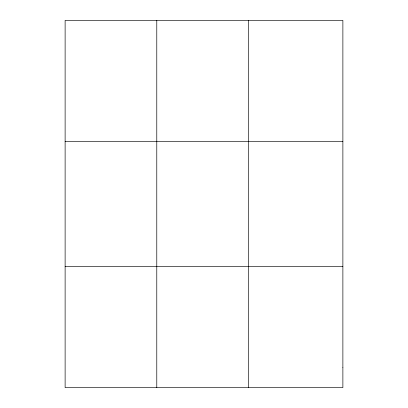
<?xml version="1.0" encoding="UTF-8"?>
<svg xmlns="http://www.w3.org/2000/svg" width="408" height="408" viewBox="0 0 408 408"><rect width="100%" height="100%" fill="white"/><g stroke="black" fill="none" stroke-linecap="round" stroke-linejoin="round"><path stroke-width="0.61" d="M156.779 387.6L156.779 20.4M248.441 387.6L248.441 20.4M65.122 141.576L342.878 141.576M65.122 266.424L342.878 266.424M342.878 367.404L342.878 387.6L65.122 387.6L65.122 20.4L342.878 20.4L342.878 367.404"/></g></svg>
